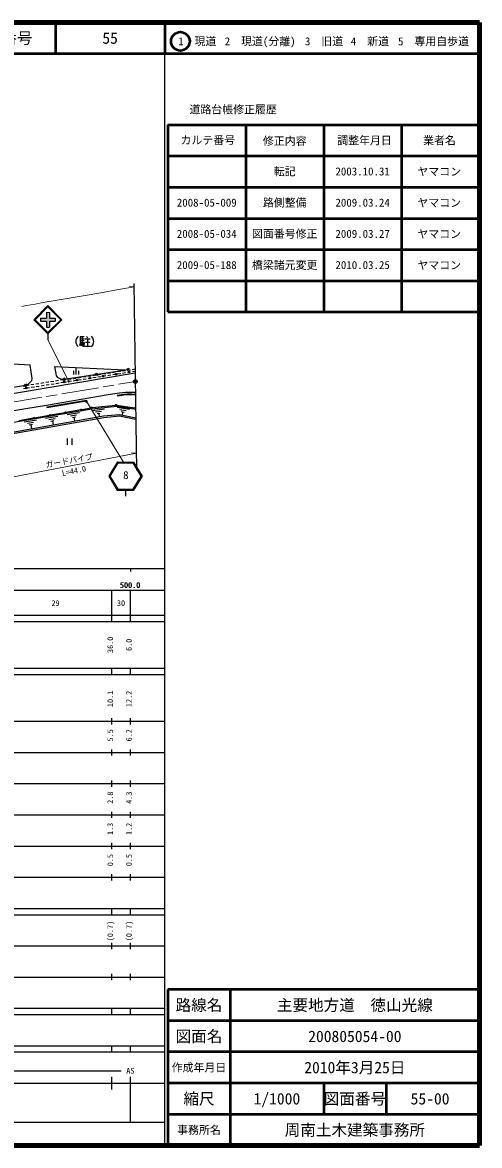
# Model space of a CAD drawing. Units: millimetres, scale not verified. Extents: x 40000 to 680000, y 20000 to 380000.
# Drawn here: x 533381 to 680000, y 20000 to 380000 of the extents above; entities that cross this region are included whole.
import ezdxf
from ezdxf.enums import TextEntityAlignment as Align

# ---------------------------------------------------------------- set-up
doc = ezdxf.new("R2010")
doc.units = ezdxf.units.MM
doc.header["$LTSCALE"] = 1000
doc.header["$PDMODE"] = 32
doc.header["$PDSIZE"] = 500
doc.linetypes.add('CHAIN', pattern=[18.5, 12, -1.5, 3.5, -1.5])
for name, color, linetype, lineweight in [('M-BGD', 7, 'Continuous', 25), ('M-BMK', 2, 'CHAIN', 13), ('M-BMK-OTRS', 5, 'Continuous', 25), ('M-BMK-SRVR', 3, 'Continuous', 25), ('M-STR-HTXT', 7, 'Continuous', 13), ('M-STR-STRC', 7, 'Continuous', 25), ('M-TTL', 2, 'Continuous', 140), ('M-TTL-BAND', 7, 'Continuous', 25), ('M-TTL-FRAM', 2, 'Continuous', 50), ('M-TTL-LINE', 7, 'Continuous', 50)]:
    doc.layers.add(name, color=color, linetype=linetype, lineweight=lineweight)
doc.layers.add('M-OTRS', color=6, linetype='Continuous')
doc.layers.add('M-TTL-TXT', color=7, linetype='Continuous')
doc.styles.add('ＭＳ ゴシック', font='')
doc.styles.get('ＭＳ ゴシック').set_extended_font_data('MS Gothic')

msp = doc.modelspace()

# ---------------------------------------------------------------- hatches: boundary and pattern name
at = {"layer": 'M-STR-STRC'}
msp.add_hatch(color=256, dxfattribs=at).paths.add_polyline_path([(539205, 285226), (541066, 285223), (541069, 287083), (542069, 287082), (542066, 285222), (543925, 285219), (543924, 284219), (542064, 284222), (542061, 282362), (541061, 282363), (541064, 284223), (539204, 284226)])

# ---------------------------------------------------------------- linework, layer by layer
at = {"layer": 'M-BGD'}
for p, q in [((553225, 279199), (551914, 279199)), ((551914, 279199), (551914, 277404)), ((551914, 278626), (553143, 278626)), ((551914, 278019), (553135, 278019)), ((551914, 277404), (553184, 277404)), ((552569, 279199), (552569, 277404)), ((553184, 277404), (553045, 276183)), ((553430, 278593), (555110, 278593)), ((553553, 277478), (554987, 277478)), ((553971, 279380), (554348, 278888)), ((554258, 278593), (554258, 276281)), ((551881, 277068), (551725, 276306)), ((552168, 277027), (552217, 276347)), ((552430, 277068), (552561, 276421)), ((553045, 276183), (552627, 276109)), ((552782, 277109), (552897, 276527)), ((553405, 276281), (555159, 276281)), ((543610, 269747), (566202, 268659)), ((546730, 265634), (567295, 268804)), ((549732, 268303), (549732, 267103)), ((550532, 269103), (550532, 267103)), ((551332, 268303), (551332, 267103)), ((553767, 266402), (552779, 266249)), ((555348, 266646), (554360, 266493)), ((556930, 266890), (555941, 266737)), ((556610, 267515), (557416, 266924)), ((557308, 267622), (556717, 266816)), ((558511, 267134), (557523, 266981)), ((558569, 266434), (557581, 266282)), ((560092, 267377), (559104, 267225)), ((560151, 266678), (559162, 266526)), ((561674, 267621), (560685, 267469)), ((561732, 266922), (560744, 266770)), ((563255, 267865), (562267, 267713)), ((563313, 267166), (562325, 267014)), ((564836, 268109), (563848, 267957)), ((564895, 267410), (563906, 267257)), ((566418, 268353), (565429, 268201)), ((566476, 267654), (565488, 267501)), ((566892, 269100), (567699, 268509)), ((567591, 269208), (567000, 268401)), ((567999, 268597), (567011, 268445)), ((568057, 267898), (567069, 267745)), ((569532, 268834), (568592, 268688)), ((569542, 268127), (568650, 267989)), ((534611, 263462), (533618, 263303)), ((533987, 264012), (534798, 263427)), ((534685, 264125), (534100, 263314)), ((535497, 263713), (534596, 263571)), ((535631, 262863), (534730, 262721)), ((537078, 263961), (536090, 263806)), ((537211, 263112), (536224, 262956)), ((538658, 264210), (537671, 264054)), ((538792, 263360), (537804, 263205)), ((540239, 264458), (539251, 264303)), ((540373, 263609), (539385, 263453)), ((541820, 264707), (540832, 264552)), ((541953, 263857), (540965, 263702)), ((543400, 264955), (542412, 264800)), ((543534, 264106), (542546, 263951)), ((544981, 265204), (543993, 265049)), ((545114, 264354), (544126, 264199)), ((546474, 265439), (545573, 265297)), ((546608, 264589), (545707, 264448)), ((546327, 265930), (547134, 265338)), ((547026, 266037), (546435, 265231)), ((547442, 265426), (546501, 265281)), ((547500, 264727), (546608, 264589)), ((549023, 265670), (548035, 265518)), ((549082, 264971), (548093, 264818)), ((550605, 265914), (549616, 265762)), ((550663, 265215), (549675, 265062)), ((552186, 266158), (551198, 266006)), ((552244, 265459), (551256, 265306)), ((553825, 265703), (552837, 265550)), ((555407, 265946), (554418, 265794)), ((556988, 266190), (556000, 266038)), ((534730, 262721), (533737, 262562)), ((563787, 260527), (563817, 260329)), ((541163, 256761), (553938, 258883)), ((541163, 256761), (541195, 256564)), ((541195, 256564), (553971, 258685)), ((547345, 255072), (552089, 255906)), ((552385, 255958), (555424, 256503)), ((553938, 258883), (553971, 258685)), ((555717, 255655), (559692, 256099)), ((555721, 256545), (563272, 257370)), ((563569, 257364), (569391, 256482)), ((563780, 256678), (567725, 256014)), ((564667, 255921), (566639, 255589)), ((532226, 252412), (536970, 253247)), ((533905, 251973), (537849, 252638)), ((537265, 253299), (542010, 254133)), ((540807, 253138), (544752, 253803)), ((541893, 252712), (543865, 253045)), ((542305, 254185), (547050, 255020)), ((542486, 252204), (543472, 252370)), ((542979, 252287), (543201, 250976)), ((547710, 254303), (551654, 254968)), ((548796, 253877), (550768, 254210)), ((549389, 253369), (550375, 253535)), ((549882, 253452), (550092, 252203)), ((556778, 255170), (558765, 255392)), ((557341, 254629), (558335, 254740)), ((557838, 254684), (557959, 253604)), ((565061, 255246), (566047, 255080)), ((565554, 255163), (565404, 254273)), ((534991, 251547), (536963, 251880)), ((535584, 251039), (536570, 251205)), ((536077, 251122), (536309, 249748)), ((547699, 246590), (547699, 244590)), ((549199, 246590), (549199, 244590))]:
    msp.add_line(p, q, dxfattribs=at)
for points in [[(534769, 263615), (536186, 264965), (536393, 265246), (536498, 265824), (535865, 270178), (526556, 270653), (519534, 276305), (514984, 276975)], [(543610, 269747), (544153, 266833), (544528, 266348), (546283, 265408)], [(515452, 261173), (517179, 261219), (519166, 261358), (521157, 261589), (534393, 263719)], [(563787, 260527), (565884, 260841), (567121, 260917), (568360, 260907), (569583, 260862), (569644, 260858)], [(563817, 260329), (565905, 260642), (567126, 260717), (568355, 260707), (569574, 260662), (569647, 260658)], [(526773, 251276), (555662, 256152), (563612, 257041), (569712, 256014)], [(527229, 248131), (559403, 253861), (564558, 254385), (569750, 253276)], [(527310, 247678), (559466, 253405), (564533, 253920), (569654, 252826)]]:
    msp.add_lwpolyline(points, dxfattribs=at)
for centre, radius in [((552237, 255932), 150), ((552237, 255932), 120), ((552237, 255932), 100), ((552237, 255932), 100), ((552237, 255932), 100), ((552237, 255932), 100), ((555572, 256529), 150), ((555572, 256529), 120), ((555572, 256529), 100), ((555572, 256529), 100), ((555572, 256529), 100), ((555572, 256529), 100), ((563421, 257386), 150), ((563421, 257386), 120), ((563421, 257386), 100), ((563421, 257386), 100), ((563421, 257386), 100), ((563421, 257386), 100), ((569539, 256460), 150), ((569539, 256460), 120), ((569539, 256460), 100), ((569539, 256460), 100), ((569539, 256460), 100), ((569539, 256460), 100), ((537118, 253273), 150), ((537118, 253273), 120), ((537118, 253273), 100), ((537118, 253273), 100), ((537118, 253273), 100), ((537118, 253273), 100), ((542157, 254159), 150), ((542157, 254159), 120), ((542157, 254159), 100), ((542157, 254159), 100), ((542157, 254159), 100), ((542157, 254159), 100), ((547197, 255046), 150), ((547197, 255046), 120), ((547197, 255046), 100), ((547197, 255046), 100), ((547197, 255046), 100), ((547197, 255046), 100)]:
    msp.add_circle(centre, radius, dxfattribs=at)
for centre, radius, start, end in [((552707, 277733), 2228, 131.69789, 228.01917), ((553984, 277724), 2282, 312.86378, 47.4164)]:
    msp.add_arc(centre, radius, start, end, dxfattribs=at)
at = {"layer": 'M-BMK'}
msp.add_line((527726, 257838), (568996, 264812), dxfattribs=at)
at = {"layer": 'M-BMK-OTRS'}
msp.add_line((569148, 296299), (569986, 236450), dxfattribs=at)
at = {"layer": 'M-BMK-SRVR'}
msp.add_circle((569587, 264912), 600, dxfattribs=at)
at = {"layer": 'M-OTRS'}
msp.add_point((569587, 264912), dxfattribs=at)
at = {"layer": 'M-STR-HTXT'}
for p, q in [((569166, 295298), (567619, 295434)), ((548118, 265082), (541555, 278222)), ((553988, 258352), (565835, 239104)), ((529938, 234289), (569923, 241885)), ((569923, 241885), (568374, 241998))]:
    msp.add_line(p, q, dxfattribs=at)
msp.add_lwpolyline([(533157, 288952), (534670, 289222), (537408, 289685), (539416, 290082), (547763, 291522), (552805, 292379), (558512, 293382), (564163, 294419), (566712, 294870), (569166, 295298)], dxfattribs=at)
for centre, radius in [((548185, 264947), 150), ((548185, 264947), 120), ((548185, 264947), 90), ((548185, 264947), 60), ((548185, 264947), 30), ((548185, 264947), 20), ((553909, 258480), 150), ((553909, 258480), 120), ((553909, 258480), 90), ((553909, 258480), 60), ((553909, 258480), 30), ((553909, 258480), 20)]:
    msp.add_circle(centre, radius, dxfattribs=at)
for p in [(548185, 264947), (553909, 258480)]:
    msp.add_point(p, dxfattribs=at)
at = {"layer": 'M-STR-STRC'}
for p, q in [((537064, 284729), (541570, 289223)), ((537418, 284729), (541570, 288869)), ((546064, 284716), (541570, 289223)), ((545711, 284717), (541570, 288869)), ((537064, 284729), (541558, 280222)), ((537418, 284729), (541558, 280576)), ((539205, 285226), (539204, 284226)), ((539205, 285226), (541066, 285223)), ((541069, 287083), (541066, 285223)), ((541069, 287083), (542069, 287082)), ((541558, 280576), (545711, 284717)), ((541558, 280222), (546064, 284716)), ((542069, 287082), (542066, 285222)), ((542066, 285222), (543925, 285219)), ((543925, 285219), (543924, 284219)), ((539204, 284226), (541064, 284223)), ((541064, 284223), (541061, 282363)), ((541061, 282363), (542061, 282362)), ((542064, 284222), (542061, 282362)), ((542064, 284222), (543924, 284219)), ((541558, 280222), (541555, 278222)), ((563828, 239107), (561058, 234611)), ((563995, 238806), (561410, 234610)), ((563828, 239107), (569100, 239099)), ((563995, 238806), (568932, 238799)), ((571506, 234596), (568932, 238799)), ((571858, 234595), (569100, 239099)), ((561058, 234611), (563815, 230107)), ((561410, 234610), (563983, 230406)), ((568920, 230399), (571506, 234596)), ((569087, 230099), (571858, 234595)), ((563983, 230406), (568920, 230399)), ((563815, 230107), (569087, 230099)), ((566451, 230103), (566448, 228103))]:
    msp.add_line(p, q, dxfattribs=at)
for points in [[(400666, 289236), (419425, 284202), (429604, 281396), (456929, 273675), (479509, 267286), (490339, 264230), (495319, 262864), (498895, 261943), (502595, 261083), (505484, 260527), (508472, 260122), (511150, 259855), (514222, 259711), (517665, 259737), (520434, 259839), (523357, 260110), (526768, 260569), (531433, 261316), (569548, 267702)], [(569637, 261345), (568066, 261395), (566453, 261357), (564484, 261199), (560860, 260627), (541097, 257243), (534479, 256130), (531227, 255591), (527764, 255043), (524544, 254586), (521560, 254279), (518677, 254095), (515937, 254043), (513184, 254092), (510269, 254272), (507657, 254517), (504729, 254940), (502327, 255344), (499866, 255871), (496316, 256820), (442291, 271984), (399731, 283854)]]:
    msp.add_lwpolyline(points, dxfattribs=at)
for centre, radius in [((559196, 266628), 250), ((559196, 266628), 204), ((559196, 266628), 159), ((559196, 266628), 114), ((559196, 266628), 68.2), ((559196, 266628), 22.7), ((563353, 267271), 250), ((563353, 267271), 204), ((563353, 267271), 159), ((563353, 267271), 114), ((563353, 267271), 68.2), ((563353, 267271), 22.7), ((567525, 267957), 250), ((567525, 267957), 204), ((567525, 267957), 159), ((567525, 267957), 114), ((567525, 267957), 68.2), ((567525, 267957), 22.7), ((534601, 262801), 250), ((534601, 262801), 204), ((534601, 262801), 159), ((534601, 262801), 114), ((534601, 262801), 68.2), ((534601, 262801), 22.7), ((546758, 264733), 250), ((546758, 264733), 204), ((546758, 264733), 159), ((546758, 264733), 114), ((546758, 264733), 68.2), ((546758, 264733), 22.7), ((550914, 265350), 250), ((550914, 265350), 204), ((550914, 265350), 159), ((550914, 265350), 114), ((550914, 265350), 68.2), ((550914, 265350), 22.7), ((555045, 265986), 250), ((555045, 265986), 204), ((555045, 265986), 159), ((555045, 265986), 114), ((555045, 265986), 68.2), ((555045, 265986), 22.7)]:
    msp.add_circle(centre, radius, dxfattribs=at)
at = {"layer": 'M-TTL'}
for p, q in [((680000, 380000), (40000, 380000)), ((680000, 20000), (680000, 380000)), ((40000, 20000), (680000, 20000))]:
    msp.add_line(p, q, dxfattribs=at)
at = {"layer": 'M-TTL-BAND'}
for p, q in [((579000, 20000), (579000, 370000)), ((40000, 205000), (579000, 205000)), ((568000, 205000), (568000, 204000)), ((68000, 198000), (579000, 198000)), ((562000, 188000), (562000, 198000)), ((568000, 188000), (568000, 198000)), ((40000, 190000), (579000, 190000)), ((40000, 188000), (579000, 188000)), ((40000, 173000), (579000, 173000)), ((562000, 171000), (562000, 173000)), ((568000, 171000), (568000, 173000)), ((40000, 171000), (579000, 171000)), ((40000, 156000), (579000, 156000)), ((562000, 155000), (562000, 157000)), ((568000, 155000), (568000, 157000)), ((46000, 146000), (579000, 146000)), ((562000, 145000), (562000, 147000)), ((568000, 145000), (568000, 147000)), ((562000, 135000), (562000, 137000)), ((568000, 135000), (568000, 137000)), ((52000, 136000), (579000, 136000)), ((46000, 126000), (579000, 126000)), ((562000, 125000), (562000, 127000)), ((568000, 125000), (568000, 127000)), ((52000, 116000), (579000, 116000)), ((562000, 115000), (562000, 117000)), ((568000, 115000), (568000, 117000)), ((46000, 106000), (579000, 106000)), ((562000, 105000), (562000, 107000)), ((568000, 105000), (568000, 107000)), ((40000, 96000), (579000, 96000)), ((40000, 94000), (579000, 94000)), ((562000, 94000), (562000, 96000)), ((568000, 94000), (568000, 96000)), ((49000, 84000), (579000, 84000)), ((562000, 83000), (562000, 85000)), ((568000, 83000), (568000, 85000)), ((40000, 74000), (579000, 74000)), ((562000, 73000), (562000, 75000)), ((568000, 73000), (568000, 75000)), ((40000, 64000), (579000, 64000)), ((40000, 62000), (579000, 62000)), ((562000, 62000), (562000, 64000)), ((568000, 62000), (568000, 64000)), ((40000, 52000), (579000, 52000)), ((562000, 50000), (562000, 52000)), ((568000, 50000), (568000, 52000)), ((40000, 50000), (579000, 50000)), ((399500, 44000), (565000, 44000)), ((40000, 40000), (579000, 40000)), ((562000, 38000), (562000, 42000)), ((568000, 27500), (568000, 42000)), ((68000, 27500), (579000, 27500))]:
    msp.add_line(p, q, dxfattribs=at)
at = {"layer": 'M-TTL-FRAM'}
for p, q in [((580000, 347197), (580000, 287197)), ((580000, 347197), (680000, 347197)), ((580000, 287197), (680000, 287197)), ((680000, 70000), (580000, 70000)), ((580000, 70000), (580000, 20000))]:
    msp.add_line(p, q, dxfattribs=at)
at = {"layer": 'M-TTL-LINE'}
for p, q in [((543997, 380000), (543997, 370000)), ((579000, 380000), (579000, 370000)), ((40000, 370000), (680000, 370000)), ((605000, 347197), (605000, 287197)), ((630000, 347197), (630000, 287197)), ((655000, 347197), (655000, 287197)), ((580000, 337197), (680000, 337197)), ((580000, 327197), (680000, 327197)), ((580000, 317197), (680000, 317197)), ((580000, 307197), (680000, 307197)), ((580000, 297197), (680000, 297197)), ((600000, 70000), (600000, 20000)), ((680000, 60000), (580000, 60000)), ((680000, 50000), (580000, 50000)), ((680000, 40000), (580000, 40000)), ((630000, 40000), (630000, 30000)), ((650000, 40000), (650000, 30000)), ((680000, 30000), (580000, 30000))]:
    msp.add_line(p, q, dxfattribs=at)
msp.add_circle((584031, 373958), 3000, dxfattribs=at)

# ---------------------------------------------------------------- texts
at = {"layer": 'M-STR-HTXT', "style": 'ＭＳ ゴシック'}
for s, rotation, p in [('ガードパイプ', 10.294, (541058, 236713)), ('L=44.0', 11.778, (546337, 234039))]:
    msp.add_text(s, height=1833, rotation=rotation, dxfattribs=at).set_placement(p, align=Align.BOTTOM_LEFT)
at = {"layer": 'M-STR-STRC', "style": 'ＭＳ ゴシック'}
msp.add_text('8', height=2566, rotation=359.918, dxfattribs=at).set_placement((565675, 232858), align=Align.BOTTOM_LEFT)
at = {"layer": 'M-TTL-BAND', "style": 'ＭＳ ゴシック'}
for s, p in [('500.0', (567844, 198195)), ('500.0', (568000, 198195)), ('29', (544000, 192405)), ('30', (565000, 192405)), ('AS', (568000, 42500))]:
    msp.add_text(s, height=1833, dxfattribs=at).set_placement(p, align=Align.BOTTOM_CENTER)
for s, p in [('36.0', (563000, 180500)), ('6.0', (569000, 180500)), ('10.1', (563000, 163174)), ('12.2', (569000, 163174)), ('5.5', (563000, 151500)), ('6.2', (569000, 151500)), ('2.8', (563000, 131500)), ('4.3', (569000, 131500)), ('1.3', (563000, 121500)), ('1.2', (569000, 121500)), ('0.5', (563000, 111500)), ('0.5', (569000, 111500)), ('(0.7)', (563000, 88764)), ('(0.7)', (569000, 88764))]:
    msp.add_text(s, height=1833, rotation=90, dxfattribs=at).set_placement(p, align=Align.BOTTOM_CENTER)
at = {"layer": 'M-TTL-TXT', "style": 'ＭＳ ゴシック'}
for s, height, p in [('図面番号', 3666, (526622, 375000)), ('55', 3666, (561497, 375000)), ('1\u3000現道', 2566, (589448, 373958)), ('2\u3000現道(分離)', 2566, (609619, 373958)), ('3\u3000旧道', 2566, (630121, 373958)), ('4\u3000新道', 2566, (644824, 373958)), ('5\u3000専用自歩道', 2566, (665228, 373958)), ('道路台帳修正履歴', 2566, (600968, 352113)), ('カルテ番号', 2566, (592839, 342277)), ('修正内容', 2566, (617509, 342023)), ('調整年月日', 2566, (643089, 342197)), ('業者名', 2566, (667134, 342197)), ('転記', 2566, (617500, 332245)), ('2003.10.31', 2566, (642500, 332245)), ('ヤマコン', 2566, (667077, 332189)), ('2008-05-009', 2566, (592500, 322245)), ('路側整備', 2566, (617500, 322245)), ('2009.03.24', 2566, (642500, 322245)), ('ヤマコン', 2566, (667077, 322189)), ('2008-05-034', 2566, (592500, 312245)), ('図面番号修正', 2566, (617500, 312245)), ('2009.03.27', 2566, (642500, 312245)), ('ヤマコン', 2566, (667077, 312189)), ('2009-05-188', 2566, (592500, 302245)), ('橋梁諸元変更', 2566, (617500, 302245)), ('2010.03.25', 2566, (642500, 302245)), ('ヤマコン', 2566, (667077, 302189)), ('路線名', 3666, (590000, 65000)), ('路線名', 3666, (590000, 65000)), ('主要地方道\u3000徳山光線', 3666, (640000, 65000)), ('図面名', 3666, (590000, 55000)), ('図面名', 3666, (590000, 55000)), ('200805054-00', 3666, (640000, 55000)), ('2010年3月25日', 3666, (640000, 45000)), ('作成年月日', 2566, (590000, 45000)), ('作成年月日', 2566, (590000, 45000)), ('縮尺', 3666, (590000, 35000)), ('縮尺', 3666, (590000, 35000)), ('1/1000', 3666, (615000, 35000)), ('図面番号', 3666, (640000, 35000)), ('図面番号', 3666, (640000, 35000)), ('55-00', 3666, (664125, 35000)), ('事務所名', 2566, (590000, 25000)), ('事務所名', 2566, (590000, 25000)), ('周南土木建築事務所', 3666, (640000, 25000))]:
    msp.add_text(s, height=height, dxfattribs=at).set_placement(p, align=Align.MIDDLE_CENTER)

doc.saveas('drawing.dxf')
